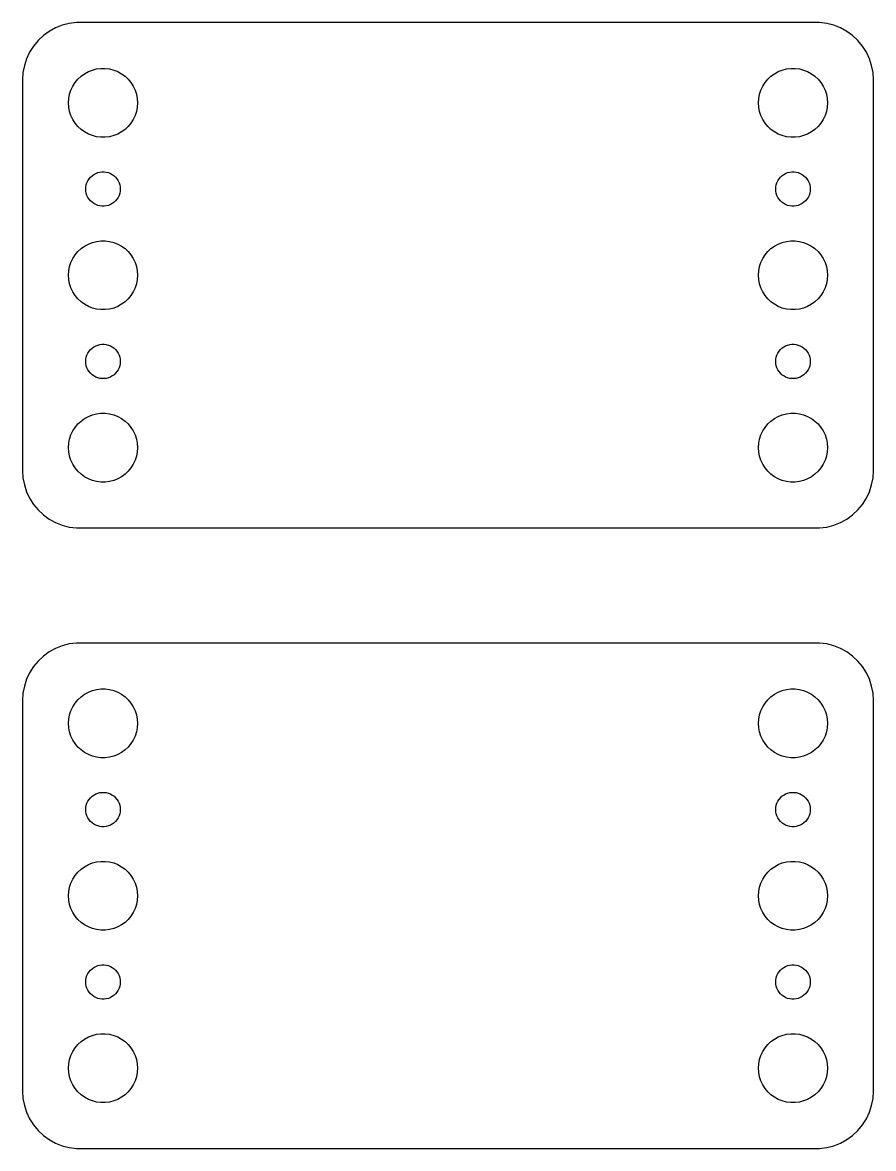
# Model space of a CAD drawing. Header units: metres. Extents: x -37 to 37, y 248 to 508.
# Drawn here: x -37 to 37, y 248 to 346 of the extents above; entities that cross this region are included whole.
import ezdxf

# ---------------------------------------------------------------- set-up
doc = ezdxf.new("R2010")
doc.units = ezdxf.units.M

msp = doc.modelspace()

# ---------------------------------------------------------------- linework, layer by layer
for p, q in [((-32.9369, 345.911), (-33.5451, 345.755)), ((-32.3139, 345.99), (-32.9369, 345.911)), ((32.3139, 345.99), (-32.3139, 345.99)), ((32.9369, 345.911), (32.3139, 345.99)), ((33.5451, 345.755), (32.9369, 345.911)), ((-34.6791, 345.222), (-35.1871, 344.853)), ((-34.1289, 345.524), (-34.6791, 345.222)), ((-33.5451, 345.755), (-34.1289, 345.524)), ((34.1289, 345.524), (33.5451, 345.755)), ((34.6791, 345.222), (34.1289, 345.524)), ((35.1871, 344.853), (34.6791, 345.222)), ((-36.0451, 343.939), (-36.3815, 343.409)), ((-35.6448, 344.423), (-36.0451, 343.939)), ((-35.1871, 344.853), (-35.6448, 344.423)), ((35.6448, 344.423), (35.1871, 344.853)), ((36.0451, 343.939), (35.6448, 344.423)), ((36.3815, 343.409), (36.0451, 343.939)), ((-36.3815, 343.409), (-36.6489, 342.841)), ((36.6489, 342.841), (36.3815, 343.409)), ((-36.8429, 342.243), (-36.9606, 341.627)), ((-36.6489, 342.841), (-36.8429, 342.243)), ((-30.5621, 341.947), (-30.1884, 341.994)), ((-30.1884, 341.994), (-29.8116, 341.994)), ((-29.8116, 341.994), (-29.4379, 341.947)), ((29.4379, 341.947), (29.8116, 341.994)), ((29.8116, 341.994), (30.1884, 341.994)), ((30.1884, 341.994), (30.5621, 341.947)), ((36.8429, 342.243), (36.6489, 342.841)), ((36.9606, 341.627), (36.8429, 342.243)), ((-36.9606, 341.627), (-37, 341)), ((-37, 341), (-37, 307)), ((-32.427, 340.763), (-32.1869, 341.054)), ((-32.1869, 341.054), (-31.9123, 341.312)), ((-31.9123, 341.312), (-31.6075, 341.533)), ((-31.6075, 341.533), (-31.2773, 341.714)), ((-31.2773, 341.714), (-30.927, 341.853)), ((-30.927, 341.853), (-30.5621, 341.947)), ((-29.4379, 341.947), (-29.0729, 341.853)), ((-29.0729, 341.853), (-28.7227, 341.714)), ((-28.7227, 341.714), (-28.3925, 341.533)), ((-28.3925, 341.533), (-28.0877, 341.312)), ((-28.0877, 341.312), (-27.8131, 341.054)), ((-27.8131, 341.054), (-27.5729, 340.763)), ((27.5729, 340.763), (27.8131, 341.054)), ((27.8131, 341.054), (28.0877, 341.312)), ((28.0877, 341.312), (28.3925, 341.533)), ((28.3925, 341.533), (28.7227, 341.714)), ((28.7227, 341.714), (29.0729, 341.853)), ((29.0729, 341.853), (29.4379, 341.947)), ((30.5621, 341.947), (30.927, 341.853)), ((30.927, 341.853), (31.2773, 341.714)), ((31.2773, 341.714), (31.6075, 341.533)), ((31.6075, 341.533), (31.9123, 341.312)), ((31.9123, 341.312), (32.1869, 341.054)), ((32.1869, 341.054), (32.427, 340.763)), ((37, 341), (36.9606, 341.627)), ((37, 307), (37, 341)), ((-32.9057, 339.746), (-32.7893, 340.104)), ((-32.7893, 340.104), (-32.6289, 340.445)), ((-32.6289, 340.445), (-32.427, 340.763)), ((-27.5729, 340.763), (-27.3711, 340.445)), ((-27.3711, 340.445), (-27.2107, 340.104)), ((-27.2107, 340.104), (-27.0942, 339.746)), ((27.0942, 339.746), (27.2107, 340.104)), ((27.2107, 340.104), (27.3711, 340.445)), ((27.3711, 340.445), (27.5729, 340.763)), ((32.427, 340.763), (32.6289, 340.445)), ((32.6289, 340.445), (32.7893, 340.104)), ((32.7893, 340.104), (32.9057, 339.746)), ((-33, 339), (-32.9763, 339.376)), ((-32.9763, 339.376), (-32.9057, 339.746)), ((-27.0942, 339.746), (-27.0237, 339.376)), ((-27.0237, 339.376), (-27, 339)), ((27, 339), (27.0237, 339.376)), ((27.0237, 339.376), (27.0942, 339.746)), ((32.9057, 339.746), (32.9763, 339.376)), ((32.9763, 339.376), (33, 339)), ((-32.9763, 338.624), (-33, 339)), ((-32.9057, 338.254), (-32.9763, 338.624)), ((-32.7893, 337.896), (-32.9057, 338.254)), ((-27.0942, 338.254), (-27.2107, 337.896)), ((-27.0237, 338.624), (-27.0942, 338.254)), ((-27, 339), (-27.0237, 338.624)), ((27.0237, 338.624), (27, 339)), ((27.0942, 338.254), (27.0237, 338.624)), ((27.2107, 337.896), (27.0942, 338.254)), ((32.9057, 338.254), (32.7893, 337.896)), ((32.9763, 338.624), (32.9057, 338.254)), ((33, 339), (32.9763, 338.624)), ((-32.6289, 337.555), (-32.7893, 337.896)), ((-32.427, 337.237), (-32.6289, 337.555)), ((-32.1869, 336.946), (-32.427, 337.237)), ((-27.5729, 337.237), (-27.8131, 336.946)), ((-27.3711, 337.555), (-27.5729, 337.237)), ((-27.2107, 337.896), (-27.3711, 337.555)), ((27.3711, 337.555), (27.2107, 337.896)), ((27.5729, 337.237), (27.3711, 337.555)), ((27.8131, 336.946), (27.5729, 337.237)), ((32.427, 337.237), (32.1869, 336.946)), ((32.6289, 337.555), (32.427, 337.237)), ((32.7893, 337.896), (32.6289, 337.555)), ((-31.9123, 336.688), (-32.1869, 336.946)), ((-31.6075, 336.467), (-31.9123, 336.688)), ((-31.2773, 336.286), (-31.6075, 336.467)), ((-30.927, 336.147), (-31.2773, 336.286)), ((-30.5621, 336.053), (-30.927, 336.147)), ((-29.0729, 336.147), (-29.4379, 336.053)), ((-28.7227, 336.286), (-29.0729, 336.147)), ((-28.3925, 336.467), (-28.7227, 336.286)), ((-28.0877, 336.688), (-28.3925, 336.467)), ((-27.8131, 336.946), (-28.0877, 336.688)), ((28.0877, 336.688), (27.8131, 336.946)), ((28.3925, 336.467), (28.0877, 336.688)), ((28.7227, 336.286), (28.3925, 336.467)), ((29.0729, 336.147), (28.7227, 336.286)), ((29.4379, 336.053), (29.0729, 336.147)), ((30.927, 336.147), (30.5621, 336.053)), ((31.2773, 336.286), (30.927, 336.147)), ((31.6075, 336.467), (31.2773, 336.286)), ((31.9123, 336.688), (31.6075, 336.467)), ((32.1869, 336.946), (31.9123, 336.688)), ((-30.1884, 336.006), (-30.5621, 336.053)), ((-29.8116, 336.006), (-30.1884, 336.006)), ((-29.4379, 336.053), (-29.8116, 336.006)), ((29.8116, 336.006), (29.4379, 336.053)), ((30.1884, 336.006), (29.8116, 336.006)), ((30.5621, 336.053), (30.1884, 336.006)), ((-31.3947, 332.052), (-31.3145, 332.223)), ((-31.3145, 332.223), (-31.2135, 332.382)), ((-31.2135, 332.382), (-31.0934, 332.527)), ((-31.0934, 332.527), (-30.9561, 332.656)), ((-30.9561, 332.656), (-30.8037, 332.766)), ((-30.8037, 332.766), (-30.6387, 332.857)), ((-30.6387, 332.857), (-30.4635, 332.927)), ((-30.4635, 332.927), (-30.2811, 332.973)), ((-30.2811, 332.973), (-30.0942, 332.997)), ((-30.0942, 332.997), (-29.9058, 332.997)), ((-29.9058, 332.997), (-29.7189, 332.973)), ((-29.7189, 332.973), (-29.5365, 332.927)), ((-29.5365, 332.927), (-29.3613, 332.857)), ((-29.3613, 332.857), (-29.1963, 332.766)), ((-29.1963, 332.766), (-29.0439, 332.656)), ((-29.0439, 332.656), (-28.9065, 332.527)), ((-28.9065, 332.527), (-28.7865, 332.382)), ((-28.7865, 332.382), (-28.6855, 332.223)), ((-28.6855, 332.223), (-28.6053, 332.052)), ((28.6053, 332.052), (28.6855, 332.223)), ((28.6855, 332.223), (28.7865, 332.382)), ((28.7865, 332.382), (28.9065, 332.527)), ((28.9065, 332.527), (29.0439, 332.656)), ((29.0439, 332.656), (29.1963, 332.766)), ((29.1963, 332.766), (29.3613, 332.857)), ((29.3613, 332.857), (29.5365, 332.927)), ((29.5365, 332.927), (29.7189, 332.973)), ((29.7189, 332.973), (29.9058, 332.997)), ((29.9058, 332.997), (30.0942, 332.997)), ((30.0942, 332.997), (30.2811, 332.973)), ((30.2811, 332.973), (30.4635, 332.927)), ((30.4635, 332.927), (30.6387, 332.857)), ((30.6387, 332.857), (30.8037, 332.766)), ((30.8037, 332.766), (30.9561, 332.656)), ((30.9561, 332.656), (31.0934, 332.527)), ((31.0934, 332.527), (31.2135, 332.382)), ((31.2135, 332.382), (31.3145, 332.223)), ((31.3145, 332.223), (31.3947, 332.052)), ((-31.5, 331.5), (-31.4882, 331.688)), ((-31.4882, 331.312), (-31.5, 331.5)), ((-31.4882, 331.688), (-31.4529, 331.873)), ((-31.4529, 331.127), (-31.4882, 331.312)), ((-31.4529, 331.873), (-31.3947, 332.052)), ((-28.6053, 332.052), (-28.5471, 331.873)), ((-28.5471, 331.873), (-28.5118, 331.688)), ((-28.5118, 331.312), (-28.5471, 331.127)), ((-28.5118, 331.688), (-28.5, 331.5)), ((-28.5, 331.5), (-28.5118, 331.312)), ((28.5, 331.5), (28.5118, 331.688)), ((28.5118, 331.312), (28.5, 331.5)), ((28.5118, 331.688), (28.5471, 331.873)), ((28.5471, 331.127), (28.5118, 331.312)), ((28.5471, 331.873), (28.6053, 332.052)), ((31.3947, 332.052), (31.4529, 331.873)), ((31.4529, 331.873), (31.4882, 331.688)), ((31.4882, 331.312), (31.4529, 331.127)), ((31.4882, 331.688), (31.5, 331.5)), ((31.5, 331.5), (31.4882, 331.312)), ((-31.3947, 330.948), (-31.4529, 331.127)), ((-31.3145, 330.777), (-31.3947, 330.948)), ((-31.2135, 330.618), (-31.3145, 330.777)), ((-31.0934, 330.473), (-31.2135, 330.618)), ((-30.9561, 330.344), (-31.0934, 330.473)), ((-30.8037, 330.234), (-30.9561, 330.344)), ((-30.6387, 330.143), (-30.8037, 330.234)), ((-29.1963, 330.234), (-29.3613, 330.143)), ((-29.0439, 330.344), (-29.1963, 330.234)), ((-28.9065, 330.473), (-29.0439, 330.344)), ((-28.7865, 330.618), (-28.9065, 330.473)), ((-28.6855, 330.777), (-28.7865, 330.618)), ((-28.6053, 330.948), (-28.6855, 330.777)), ((-28.5471, 331.127), (-28.6053, 330.948)), ((28.6053, 330.948), (28.5471, 331.127)), ((28.6855, 330.777), (28.6053, 330.948)), ((28.7865, 330.618), (28.6855, 330.777)), ((28.9065, 330.473), (28.7865, 330.618)), ((29.0439, 330.344), (28.9065, 330.473)), ((29.1963, 330.234), (29.0439, 330.344)), ((29.3613, 330.143), (29.1963, 330.234)), ((30.8037, 330.234), (30.6387, 330.143)), ((30.9561, 330.344), (30.8037, 330.234)), ((31.0934, 330.473), (30.9561, 330.344)), ((31.2135, 330.618), (31.0934, 330.473)), ((31.3145, 330.777), (31.2135, 330.618)), ((31.3947, 330.948), (31.3145, 330.777)), ((31.4529, 331.127), (31.3947, 330.948)), ((-30.4635, 330.073), (-30.6387, 330.143)), ((-30.2811, 330.027), (-30.4635, 330.073)), ((-30.0942, 330.003), (-30.2811, 330.027)), ((-29.9058, 330.003), (-30.0942, 330.003)), ((-29.7189, 330.027), (-29.9058, 330.003)), ((-29.5365, 330.073), (-29.7189, 330.027)), ((-29.3613, 330.143), (-29.5365, 330.073)), ((29.5365, 330.073), (29.3613, 330.143)), ((29.7189, 330.027), (29.5365, 330.073)), ((29.9058, 330.003), (29.7189, 330.027)), ((30.0942, 330.003), (29.9058, 330.003)), ((30.2811, 330.027), (30.0942, 330.003)), ((30.4635, 330.073), (30.2811, 330.027)), ((30.6387, 330.143), (30.4635, 330.073)), ((-32.1869, 326.054), (-31.9123, 326.312)), ((-31.9123, 326.312), (-31.6075, 326.533)), ((-31.6075, 326.533), (-31.2773, 326.714)), ((-31.2773, 326.714), (-30.927, 326.853)), ((-30.927, 326.853), (-30.5621, 326.947)), ((-30.5621, 326.947), (-30.1884, 326.994)), ((-30.1884, 326.994), (-29.8116, 326.994)), ((-29.8116, 326.994), (-29.4379, 326.947)), ((-29.4379, 326.947), (-29.0729, 326.853)), ((-29.0729, 326.853), (-28.7227, 326.714)), ((-28.7227, 326.714), (-28.3925, 326.533)), ((-28.3925, 326.533), (-28.0877, 326.312)), ((-28.0877, 326.312), (-27.8131, 326.054)), ((27.8131, 326.054), (28.0877, 326.312)), ((28.0877, 326.312), (28.3925, 326.533)), ((28.3925, 326.533), (28.7227, 326.714)), ((28.7227, 326.714), (29.0729, 326.853)), ((29.0729, 326.853), (29.4379, 326.947)), ((29.4379, 326.947), (29.8116, 326.994)), ((29.8116, 326.994), (30.1884, 326.994)), ((30.1884, 326.994), (30.5621, 326.947)), ((30.5621, 326.947), (30.927, 326.853)), ((30.927, 326.853), (31.2773, 326.714)), ((31.2773, 326.714), (31.6075, 326.533)), ((31.6075, 326.533), (31.9123, 326.312)), ((31.9123, 326.312), (32.1869, 326.054)), ((-32.7893, 325.104), (-32.6289, 325.445)), ((-32.6289, 325.445), (-32.427, 325.763)), ((-32.427, 325.763), (-32.1869, 326.054)), ((-27.8131, 326.054), (-27.5729, 325.763)), ((-27.5729, 325.763), (-27.3711, 325.445)), ((-27.3711, 325.445), (-27.2107, 325.104)), ((27.2107, 325.104), (27.3711, 325.445)), ((27.3711, 325.445), (27.5729, 325.763)), ((27.5729, 325.763), (27.8131, 326.054)), ((32.1869, 326.054), (32.427, 325.763)), ((32.427, 325.763), (32.6289, 325.445)), ((32.6289, 325.445), (32.7893, 325.104)), ((-33, 324), (-32.9763, 324.376)), ((-32.9763, 324.376), (-32.9057, 324.746)), ((-32.9057, 324.746), (-32.7893, 325.104)), ((-27.2107, 325.104), (-27.0942, 324.746)), ((-27.0942, 324.746), (-27.0237, 324.376)), ((-27.0237, 324.376), (-27, 324)), ((27, 324), (27.0237, 324.376)), ((27.0237, 324.376), (27.0942, 324.746)), ((27.0942, 324.746), (27.2107, 325.104)), ((32.7893, 325.104), (32.9057, 324.746)), ((32.9057, 324.746), (32.9763, 324.376)), ((32.9763, 324.376), (33, 324)), ((-32.9763, 323.624), (-33, 324)), ((-32.9057, 323.254), (-32.9763, 323.624)), ((-27.0237, 323.624), (-27.0942, 323.254)), ((-27, 324), (-27.0237, 323.624)), ((27.0237, 323.624), (27, 324)), ((27.0942, 323.254), (27.0237, 323.624)), ((32.9763, 323.624), (32.9057, 323.254)), ((33, 324), (32.9763, 323.624)), ((-32.7893, 322.896), (-32.9057, 323.254)), ((-32.6289, 322.555), (-32.7893, 322.896)), ((-32.427, 322.237), (-32.6289, 322.555)), ((-27.3711, 322.555), (-27.5729, 322.237)), ((-27.2107, 322.896), (-27.3711, 322.555)), ((-27.0942, 323.254), (-27.2107, 322.896)), ((27.2107, 322.896), (27.0942, 323.254)), ((27.3711, 322.555), (27.2107, 322.896)), ((27.5729, 322.237), (27.3711, 322.555)), ((32.6289, 322.555), (32.427, 322.237)), ((32.7893, 322.896), (32.6289, 322.555)), ((32.9057, 323.254), (32.7893, 322.896)), ((-32.1869, 321.946), (-32.427, 322.237)), ((-31.9123, 321.688), (-32.1869, 321.946)), ((-31.6075, 321.467), (-31.9123, 321.688)), ((-31.2773, 321.286), (-31.6075, 321.467)), ((-28.3925, 321.467), (-28.7227, 321.286)), ((-28.0877, 321.688), (-28.3925, 321.467)), ((-27.8131, 321.946), (-28.0877, 321.688)), ((-27.5729, 322.237), (-27.8131, 321.946)), ((27.8131, 321.946), (27.5729, 322.237)), ((28.0877, 321.688), (27.8131, 321.946)), ((28.3925, 321.467), (28.0877, 321.688)), ((28.7227, 321.286), (28.3925, 321.467)), ((31.6075, 321.467), (31.2773, 321.286)), ((31.9123, 321.688), (31.6075, 321.467)), ((32.1869, 321.946), (31.9123, 321.688)), ((32.427, 322.237), (32.1869, 321.946)), ((-30.927, 321.147), (-31.2773, 321.286)), ((-30.5621, 321.053), (-30.927, 321.147)), ((-30.1884, 321.006), (-30.5621, 321.053)), ((-29.8116, 321.006), (-30.1884, 321.006)), ((-29.4379, 321.053), (-29.8116, 321.006)), ((-29.0729, 321.147), (-29.4379, 321.053)), ((-28.7227, 321.286), (-29.0729, 321.147)), ((29.0729, 321.147), (28.7227, 321.286)), ((29.4379, 321.053), (29.0729, 321.147)), ((29.8116, 321.006), (29.4379, 321.053)), ((30.1884, 321.006), (29.8116, 321.006)), ((30.5621, 321.053), (30.1884, 321.006)), ((30.927, 321.147), (30.5621, 321.053)), ((31.2773, 321.286), (30.927, 321.147)), ((-31.2135, 317.382), (-31.0934, 317.527)), ((-31.0934, 317.527), (-30.9561, 317.656)), ((-30.9561, 317.656), (-30.8037, 317.766)), ((-30.8037, 317.766), (-30.6387, 317.857)), ((-30.6387, 317.857), (-30.4635, 317.927)), ((-30.4635, 317.927), (-30.2811, 317.973)), ((-30.2811, 317.973), (-30.0942, 317.997)), ((-30.0942, 317.997), (-29.9058, 317.997)), ((-29.9058, 317.997), (-29.7189, 317.973)), ((-29.7189, 317.973), (-29.5365, 317.927)), ((-29.5365, 317.927), (-29.3613, 317.857)), ((-29.3613, 317.857), (-29.1963, 317.766)), ((-29.1963, 317.766), (-29.0439, 317.656)), ((-29.0439, 317.656), (-28.9065, 317.527)), ((-28.9065, 317.527), (-28.7865, 317.382)), ((28.7865, 317.382), (28.9065, 317.527)), ((28.9065, 317.527), (29.0439, 317.656)), ((29.0439, 317.656), (29.1963, 317.766)), ((29.1963, 317.766), (29.3613, 317.857)), ((29.3613, 317.857), (29.5365, 317.927)), ((29.5365, 317.927), (29.7189, 317.973)), ((29.7189, 317.973), (29.9058, 317.997)), ((29.9058, 317.997), (30.0942, 317.997)), ((30.0942, 317.997), (30.2811, 317.973)), ((30.2811, 317.973), (30.4635, 317.927)), ((30.4635, 317.927), (30.6387, 317.857)), ((30.6387, 317.857), (30.8037, 317.766)), ((30.8037, 317.766), (30.9561, 317.656)), ((30.9561, 317.656), (31.0934, 317.527)), ((31.0934, 317.527), (31.2135, 317.382)), ((-31.5, 316.5), (-31.4882, 316.688)), ((-31.4882, 316.312), (-31.5, 316.5)), ((-31.4882, 316.688), (-31.4529, 316.873)), ((-31.4529, 316.873), (-31.3947, 317.052)), ((-31.3947, 317.052), (-31.3145, 317.223)), ((-31.3145, 317.223), (-31.2135, 317.382)), ((-28.7865, 317.382), (-28.6855, 317.223)), ((-28.6855, 317.223), (-28.6053, 317.052)), ((-28.6053, 317.052), (-28.5471, 316.873)), ((-28.5471, 316.873), (-28.5118, 316.688)), ((-28.5118, 316.688), (-28.5, 316.5)), ((-28.5, 316.5), (-28.5118, 316.312)), ((28.5, 316.5), (28.5118, 316.688)), ((28.5118, 316.312), (28.5, 316.5)), ((28.5118, 316.688), (28.5471, 316.873)), ((28.5471, 316.873), (28.6053, 317.052)), ((28.6053, 317.052), (28.6855, 317.223)), ((28.6855, 317.223), (28.7865, 317.382)), ((31.2135, 317.382), (31.3145, 317.223)), ((31.3145, 317.223), (31.3947, 317.052)), ((31.3947, 317.052), (31.4529, 316.873)), ((31.4529, 316.873), (31.4882, 316.688)), ((31.4882, 316.688), (31.5, 316.5)), ((31.5, 316.5), (31.4882, 316.312)), ((-31.4529, 316.127), (-31.4882, 316.312)), ((-31.3947, 315.948), (-31.4529, 316.127)), ((-31.3145, 315.777), (-31.3947, 315.948)), ((-31.2135, 315.618), (-31.3145, 315.777)), ((-31.0934, 315.473), (-31.2135, 315.618)), ((-28.7865, 315.618), (-28.9065, 315.473)), ((-28.6855, 315.777), (-28.7865, 315.618)), ((-28.6053, 315.948), (-28.6855, 315.777)), ((-28.5471, 316.127), (-28.6053, 315.948)), ((-28.5118, 316.312), (-28.5471, 316.127)), ((28.5471, 316.127), (28.5118, 316.312)), ((28.6053, 315.948), (28.5471, 316.127)), ((28.6855, 315.777), (28.6053, 315.948)), ((28.7865, 315.618), (28.6855, 315.777)), ((28.9065, 315.473), (28.7865, 315.618)), ((31.2135, 315.618), (31.0934, 315.473)), ((31.3145, 315.777), (31.2135, 315.618)), ((31.3947, 315.948), (31.3145, 315.777)), ((31.4529, 316.127), (31.3947, 315.948)), ((31.4882, 316.312), (31.4529, 316.127)), ((-30.9561, 315.344), (-31.0934, 315.473)), ((-30.8037, 315.234), (-30.9561, 315.344)), ((-30.6387, 315.143), (-30.8037, 315.234)), ((-30.4635, 315.073), (-30.6387, 315.143)), ((-30.2811, 315.027), (-30.4635, 315.073)), ((-30.0942, 315.003), (-30.2811, 315.027)), ((-29.9058, 315.003), (-30.0942, 315.003)), ((-29.7189, 315.027), (-29.9058, 315.003)), ((-29.5365, 315.073), (-29.7189, 315.027)), ((-29.3613, 315.143), (-29.5365, 315.073)), ((-29.1963, 315.234), (-29.3613, 315.143)), ((-29.0439, 315.344), (-29.1963, 315.234)), ((-28.9065, 315.473), (-29.0439, 315.344)), ((29.0439, 315.344), (28.9065, 315.473)), ((29.1963, 315.234), (29.0439, 315.344)), ((29.3613, 315.143), (29.1963, 315.234)), ((29.5365, 315.073), (29.3613, 315.143)), ((29.7189, 315.027), (29.5365, 315.073)), ((29.9058, 315.003), (29.7189, 315.027)), ((30.0942, 315.003), (29.9058, 315.003)), ((30.2811, 315.027), (30.0942, 315.003)), ((30.4635, 315.073), (30.2811, 315.027)), ((30.6387, 315.143), (30.4635, 315.073)), ((30.8037, 315.234), (30.6387, 315.143)), ((30.9561, 315.344), (30.8037, 315.234)), ((31.0934, 315.473), (30.9561, 315.344)), ((-31.6075, 311.533), (-31.2773, 311.714)), ((-31.2773, 311.714), (-30.927, 311.853)), ((-30.927, 311.853), (-30.5621, 311.947)), ((-30.5621, 311.947), (-30.1884, 311.994)), ((-30.1884, 311.994), (-29.8116, 311.994)), ((-29.8116, 311.994), (-29.4379, 311.947)), ((-29.4379, 311.947), (-29.0729, 311.853)), ((-29.0729, 311.853), (-28.7227, 311.714)), ((-28.7227, 311.714), (-28.3925, 311.533)), ((28.3925, 311.533), (28.7227, 311.714)), ((28.7227, 311.714), (29.0729, 311.853)), ((29.0729, 311.853), (29.4379, 311.947)), ((29.4379, 311.947), (29.8116, 311.994)), ((29.8116, 311.994), (30.1884, 311.994)), ((30.1884, 311.994), (30.5621, 311.947)), ((30.5621, 311.947), (30.927, 311.853)), ((30.927, 311.853), (31.2773, 311.714)), ((31.2773, 311.714), (31.6075, 311.533)), ((-32.6289, 310.445), (-32.427, 310.763)), ((-32.427, 310.763), (-32.1869, 311.054)), ((-32.1869, 311.054), (-31.9123, 311.312)), ((-31.9123, 311.312), (-31.6075, 311.533)), ((-28.3925, 311.533), (-28.0877, 311.312)), ((-28.0877, 311.312), (-27.8131, 311.054)), ((-27.8131, 311.054), (-27.5729, 310.763)), ((-27.5729, 310.763), (-27.3711, 310.445)), ((27.3711, 310.445), (27.5729, 310.763)), ((27.5729, 310.763), (27.8131, 311.054)), ((27.8131, 311.054), (28.0877, 311.312)), ((28.0877, 311.312), (28.3925, 311.533)), ((31.6075, 311.533), (31.9123, 311.312)), ((31.9123, 311.312), (32.1869, 311.054)), ((32.1869, 311.054), (32.427, 310.763)), ((32.427, 310.763), (32.6289, 310.445)), ((-32.9763, 309.376), (-32.9057, 309.746)), ((-32.9057, 309.746), (-32.7893, 310.104)), ((-32.7893, 310.104), (-32.6289, 310.445)), ((-27.3711, 310.445), (-27.2107, 310.104)), ((-27.2107, 310.104), (-27.0942, 309.746)), ((-27.0942, 309.746), (-27.0237, 309.376)), ((27.0237, 309.376), (27.0942, 309.746)), ((27.0942, 309.746), (27.2107, 310.104)), ((27.2107, 310.104), (27.3711, 310.445)), ((32.6289, 310.445), (32.7893, 310.104)), ((32.7893, 310.104), (32.9057, 309.746)), ((32.9057, 309.746), (32.9763, 309.376)), ((-33, 309), (-32.9763, 309.376)), ((-32.9763, 308.624), (-33, 309)), ((-27.0237, 309.376), (-27, 309)), ((-27, 309), (-27.0237, 308.624)), ((27, 309), (27.0237, 309.376)), ((27.0237, 308.624), (27, 309)), ((32.9763, 309.376), (33, 309)), ((33, 309), (32.9763, 308.624)), ((-32.9057, 308.254), (-32.9763, 308.624)), ((-32.7893, 307.896), (-32.9057, 308.254)), ((-32.6289, 307.555), (-32.7893, 307.896)), ((-27.2107, 307.896), (-27.3711, 307.555)), ((-27.0942, 308.254), (-27.2107, 307.896)), ((-27.0237, 308.624), (-27.0942, 308.254)), ((27.0942, 308.254), (27.0237, 308.624)), ((27.2107, 307.896), (27.0942, 308.254)), ((27.3711, 307.555), (27.2107, 307.896)), ((32.7893, 307.896), (32.6289, 307.555)), ((32.9057, 308.254), (32.7893, 307.896)), ((32.9763, 308.624), (32.9057, 308.254)), ((-37, 307), (-36.9606, 306.373)), ((-32.427, 307.237), (-32.6289, 307.555)), ((-32.1869, 306.946), (-32.427, 307.237)), ((-31.9123, 306.688), (-32.1869, 306.946)), ((-31.6075, 306.467), (-31.9123, 306.688)), ((-28.0877, 306.688), (-28.3925, 306.467)), ((-27.8131, 306.946), (-28.0877, 306.688)), ((-27.5729, 307.237), (-27.8131, 306.946)), ((-27.3711, 307.555), (-27.5729, 307.237)), ((27.5729, 307.237), (27.3711, 307.555)), ((27.8131, 306.946), (27.5729, 307.237)), ((28.0877, 306.688), (27.8131, 306.946)), ((28.3925, 306.467), (28.0877, 306.688)), ((31.9123, 306.688), (31.6075, 306.467)), ((32.1869, 306.946), (31.9123, 306.688)), ((32.427, 307.237), (32.1869, 306.946)), ((32.6289, 307.555), (32.427, 307.237)), ((36.9606, 306.373), (37, 307)), ((-36.9606, 306.373), (-36.8429, 305.757)), ((-36.8429, 305.757), (-36.6489, 305.159)), ((-31.2773, 306.286), (-31.6075, 306.467)), ((-30.927, 306.147), (-31.2773, 306.286)), ((-30.5621, 306.053), (-30.927, 306.147)), ((-30.1884, 306.006), (-30.5621, 306.053)), ((-29.8116, 306.006), (-30.1884, 306.006)), ((-29.4379, 306.053), (-29.8116, 306.006)), ((-29.0729, 306.147), (-29.4379, 306.053)), ((-28.7227, 306.286), (-29.0729, 306.147)), ((-28.3925, 306.467), (-28.7227, 306.286)), ((28.7227, 306.286), (28.3925, 306.467)), ((29.0729, 306.147), (28.7227, 306.286)), ((29.4379, 306.053), (29.0729, 306.147)), ((29.8116, 306.006), (29.4379, 306.053)), ((30.1884, 306.006), (29.8116, 306.006)), ((30.5621, 306.053), (30.1884, 306.006)), ((30.927, 306.147), (30.5621, 306.053)), ((31.2773, 306.286), (30.927, 306.147)), ((31.6075, 306.467), (31.2773, 306.286)), ((36.6489, 305.159), (36.8429, 305.757)), ((36.8429, 305.757), (36.9606, 306.373)), ((-36.6489, 305.159), (-36.3815, 304.591)), ((36.3815, 304.591), (36.6489, 305.159)), ((-36.3815, 304.591), (-36.0451, 304.061)), ((-36.0451, 304.061), (-35.6448, 303.577)), ((35.6448, 303.577), (36.0451, 304.061)), ((36.0451, 304.061), (36.3815, 304.591)), ((-35.6448, 303.577), (-35.1871, 303.147)), ((-35.1871, 303.147), (-34.6791, 302.778)), ((-34.6791, 302.778), (-34.1289, 302.476)), ((34.1289, 302.476), (34.6791, 302.778)), ((34.6791, 302.778), (35.1871, 303.147)), ((35.1871, 303.147), (35.6448, 303.577)), ((-34.1289, 302.476), (-33.5451, 302.245)), ((-33.5451, 302.245), (-32.9369, 302.089)), ((-32.9369, 302.089), (-32.3139, 302.01)), ((-32.3139, 302.01), (32.3139, 302.01)), ((32.3139, 302.01), (32.9369, 302.089)), ((32.9369, 302.089), (33.5451, 302.245)), ((33.5451, 302.245), (34.1289, 302.476)), ((-32.3139, 291.99), (-32.9369, 291.911)), ((32.3139, 291.99), (-32.3139, 291.99)), ((32.9369, 291.911), (32.3139, 291.99)), ((-34.6791, 291.222), (-35.1871, 290.853)), ((-34.1289, 291.524), (-34.6791, 291.222)), ((-33.5451, 291.755), (-34.1289, 291.524)), ((-32.9369, 291.911), (-33.5451, 291.755)), ((33.5451, 291.755), (32.9369, 291.911)), ((34.1289, 291.524), (33.5451, 291.755)), ((34.6791, 291.222), (34.1289, 291.524)), ((35.1871, 290.853), (34.6791, 291.222)), ((-35.6448, 290.423), (-36.0451, 289.939)), ((-35.1871, 290.853), (-35.6448, 290.423)), ((35.6448, 290.423), (35.1871, 290.853)), ((36.0451, 289.939), (35.6448, 290.423)), ((-36.3815, 289.409), (-36.6489, 288.841)), ((-36.0451, 289.939), (-36.3815, 289.409)), ((36.3815, 289.409), (36.0451, 289.939)), ((36.6489, 288.841), (36.3815, 289.409)), ((-36.8429, 288.243), (-36.9606, 287.627)), ((-36.6489, 288.841), (-36.8429, 288.243)), ((36.8429, 288.243), (36.6489, 288.841)), ((36.9606, 287.627), (36.8429, 288.243)), ((-36.9606, 287.627), (-37, 287)), ((-32.1869, 287.054), (-31.9123, 287.312)), ((-31.9123, 287.312), (-31.6075, 287.533)), ((-31.6075, 287.533), (-31.2773, 287.714)), ((-31.2773, 287.714), (-30.927, 287.853)), ((-30.927, 287.853), (-30.5621, 287.947)), ((-30.5621, 287.947), (-30.1884, 287.994)), ((-30.1884, 287.994), (-29.8116, 287.994)), ((-29.8116, 287.994), (-29.4379, 287.947)), ((-29.4379, 287.947), (-29.0729, 287.853)), ((-29.0729, 287.853), (-28.7227, 287.714)), ((-28.7227, 287.714), (-28.3925, 287.533)), ((-28.3925, 287.533), (-28.0877, 287.312)), ((-28.0877, 287.312), (-27.8131, 287.054)), ((27.8131, 287.054), (28.0877, 287.312)), ((28.0877, 287.312), (28.3925, 287.533)), ((28.3925, 287.533), (28.7227, 287.714)), ((28.7227, 287.714), (29.0729, 287.853)), ((29.0729, 287.853), (29.4379, 287.947)), ((29.4379, 287.947), (29.8116, 287.994)), ((29.8116, 287.994), (30.1884, 287.994)), ((30.1884, 287.994), (30.5621, 287.947)), ((30.5621, 287.947), (30.927, 287.853)), ((30.927, 287.853), (31.2773, 287.714)), ((31.2773, 287.714), (31.6075, 287.533)), ((31.6075, 287.533), (31.9123, 287.312)), ((31.9123, 287.312), (32.1869, 287.054)), ((37, 287), (36.9606, 287.627)), ((-37, 287), (-37, 253)), ((-32.9057, 285.746), (-32.7893, 286.104)), ((-32.7893, 286.104), (-32.6289, 286.445)), ((-32.6289, 286.445), (-32.427, 286.763)), ((-32.427, 286.763), (-32.1869, 287.054)), ((-27.8131, 287.054), (-27.5729, 286.763)), ((-27.5729, 286.763), (-27.3711, 286.445)), ((-27.3711, 286.445), (-27.2107, 286.104)), ((-27.2107, 286.104), (-27.0942, 285.746)), ((27.0942, 285.746), (27.2107, 286.104)), ((27.2107, 286.104), (27.3711, 286.445)), ((27.3711, 286.445), (27.5729, 286.763)), ((27.5729, 286.763), (27.8131, 287.054)), ((32.1869, 287.054), (32.427, 286.763)), ((32.427, 286.763), (32.6289, 286.445)), ((32.6289, 286.445), (32.7893, 286.104)), ((32.7893, 286.104), (32.9057, 285.746)), ((37, 253), (37, 287)), ((-33, 285), (-32.9763, 285.376)), ((-32.9763, 285.376), (-32.9057, 285.746)), ((-27.0942, 285.746), (-27.0237, 285.376)), ((-27.0237, 285.376), (-27, 285)), ((27, 285), (27.0237, 285.376)), ((27.0237, 285.376), (27.0942, 285.746)), ((32.9057, 285.746), (32.9763, 285.376)), ((32.9763, 285.376), (33, 285)), ((-32.9763, 284.624), (-33, 285)), ((-32.9057, 284.254), (-32.9763, 284.624)), ((-32.7893, 283.896), (-32.9057, 284.254)), ((-27.0942, 284.254), (-27.2107, 283.896)), ((-27.0237, 284.624), (-27.0942, 284.254)), ((-27, 285), (-27.0237, 284.624)), ((27.0237, 284.624), (27, 285)), ((27.0942, 284.254), (27.0237, 284.624)), ((27.2107, 283.896), (27.0942, 284.254)), ((32.9057, 284.254), (32.7893, 283.896)), ((32.9763, 284.624), (32.9057, 284.254)), ((33, 285), (32.9763, 284.624)), ((-32.6289, 283.555), (-32.7893, 283.896)), ((-32.427, 283.237), (-32.6289, 283.555)), ((-32.1869, 282.946), (-32.427, 283.237)), ((-27.5729, 283.237), (-27.8131, 282.946)), ((-27.3711, 283.555), (-27.5729, 283.237)), ((-27.2107, 283.896), (-27.3711, 283.555)), ((27.3711, 283.555), (27.2107, 283.896)), ((27.5729, 283.237), (27.3711, 283.555)), ((27.8131, 282.946), (27.5729, 283.237)), ((32.427, 283.237), (32.1869, 282.946)), ((32.6289, 283.555), (32.427, 283.237)), ((32.7893, 283.896), (32.6289, 283.555)), ((-31.9123, 282.688), (-32.1869, 282.946)), ((-31.6075, 282.467), (-31.9123, 282.688)), ((-31.2773, 282.286), (-31.6075, 282.467)), ((-30.927, 282.147), (-31.2773, 282.286)), ((-28.7227, 282.286), (-29.0729, 282.147)), ((-28.3925, 282.467), (-28.7227, 282.286)), ((-28.0877, 282.688), (-28.3925, 282.467)), ((-27.8131, 282.946), (-28.0877, 282.688)), ((28.0877, 282.688), (27.8131, 282.946)), ((28.3925, 282.467), (28.0877, 282.688)), ((28.7227, 282.286), (28.3925, 282.467)), ((29.0729, 282.147), (28.7227, 282.286)), ((31.2773, 282.286), (30.927, 282.147)), ((31.6075, 282.467), (31.2773, 282.286)), ((31.9123, 282.688), (31.6075, 282.467)), ((32.1869, 282.946), (31.9123, 282.688)), ((-30.5621, 282.053), (-30.927, 282.147)), ((-30.1884, 282.006), (-30.5621, 282.053)), ((-29.8116, 282.006), (-30.1884, 282.006)), ((-29.4379, 282.053), (-29.8116, 282.006)), ((-29.0729, 282.147), (-29.4379, 282.053)), ((29.4379, 282.053), (29.0729, 282.147)), ((29.8116, 282.006), (29.4379, 282.053)), ((30.1884, 282.006), (29.8116, 282.006)), ((30.5621, 282.053), (30.1884, 282.006)), ((30.927, 282.147), (30.5621, 282.053)), ((-31.3145, 278.223), (-31.2135, 278.382)), ((-31.2135, 278.382), (-31.0934, 278.527)), ((-31.0934, 278.527), (-30.9561, 278.656)), ((-30.9561, 278.656), (-30.8037, 278.766)), ((-30.8037, 278.766), (-30.6387, 278.857)), ((-30.6387, 278.857), (-30.4635, 278.927)), ((-30.4635, 278.927), (-30.2811, 278.973)), ((-30.2811, 278.973), (-30.0942, 278.997)), ((-30.0942, 278.997), (-29.9058, 278.997)), ((-29.9058, 278.997), (-29.7189, 278.973)), ((-29.7189, 278.973), (-29.5365, 278.927)), ((-29.5365, 278.927), (-29.3613, 278.857)), ((-29.3613, 278.857), (-29.1963, 278.766)), ((-29.1963, 278.766), (-29.0439, 278.656)), ((-29.0439, 278.656), (-28.9065, 278.527)), ((-28.9065, 278.527), (-28.7865, 278.382)), ((-28.7865, 278.382), (-28.6855, 278.223)), ((28.6855, 278.223), (28.7865, 278.382)), ((28.7865, 278.382), (28.9065, 278.527)), ((28.9065, 278.527), (29.0439, 278.656)), ((29.0439, 278.656), (29.1963, 278.766)), ((29.1963, 278.766), (29.3613, 278.857)), ((29.3613, 278.857), (29.5365, 278.927)), ((29.5365, 278.927), (29.7189, 278.973)), ((29.7189, 278.973), (29.9058, 278.997)), ((29.9058, 278.997), (30.0942, 278.997)), ((30.0942, 278.997), (30.2811, 278.973)), ((30.2811, 278.973), (30.4635, 278.927)), ((30.4635, 278.927), (30.6387, 278.857)), ((30.6387, 278.857), (30.8037, 278.766)), ((30.8037, 278.766), (30.9561, 278.656)), ((30.9561, 278.656), (31.0934, 278.527)), ((31.0934, 278.527), (31.2135, 278.382)), ((31.2135, 278.382), (31.3145, 278.223)), ((-31.5, 277.5), (-31.4882, 277.688)), ((-31.4882, 277.312), (-31.5, 277.5)), ((-31.4882, 277.688), (-31.4529, 277.873)), ((-31.4529, 277.127), (-31.4882, 277.312)), ((-31.4529, 277.873), (-31.3947, 278.052)), ((-31.3947, 278.052), (-31.3145, 278.223)), ((-28.6855, 278.223), (-28.6053, 278.052)), ((-28.6053, 278.052), (-28.5471, 277.873)), ((-28.5471, 277.873), (-28.5118, 277.688)), ((-28.5118, 277.312), (-28.5471, 277.127)), ((-28.5118, 277.688), (-28.5, 277.5)), ((-28.5, 277.5), (-28.5118, 277.312)), ((28.5, 277.5), (28.5118, 277.688)), ((28.5118, 277.312), (28.5, 277.5)), ((28.5118, 277.688), (28.5471, 277.873)), ((28.5471, 277.127), (28.5118, 277.312)), ((28.5471, 277.873), (28.6053, 278.052)), ((28.6053, 278.052), (28.6855, 278.223)), ((31.3145, 278.223), (31.3947, 278.052)), ((31.3947, 278.052), (31.4529, 277.873)), ((31.4529, 277.873), (31.4882, 277.688)), ((31.4882, 277.312), (31.4529, 277.127)), ((31.4882, 277.688), (31.5, 277.5)), ((31.5, 277.5), (31.4882, 277.312)), ((-31.3947, 276.948), (-31.4529, 277.127)), ((-31.3145, 276.777), (-31.3947, 276.948)), ((-31.2135, 276.618), (-31.3145, 276.777)), ((-31.0934, 276.473), (-31.2135, 276.618)), ((-30.9561, 276.344), (-31.0934, 276.473)), ((-30.8037, 276.234), (-30.9561, 276.344)), ((-29.0439, 276.344), (-29.1963, 276.234)), ((-28.9065, 276.473), (-29.0439, 276.344)), ((-28.7865, 276.618), (-28.9065, 276.473)), ((-28.6855, 276.777), (-28.7865, 276.618)), ((-28.6053, 276.948), (-28.6855, 276.777)), ((-28.5471, 277.127), (-28.6053, 276.948)), ((28.6053, 276.948), (28.5471, 277.127)), ((28.6855, 276.777), (28.6053, 276.948)), ((28.7865, 276.618), (28.6855, 276.777)), ((28.9065, 276.473), (28.7865, 276.618)), ((29.0439, 276.344), (28.9065, 276.473)), ((29.1963, 276.234), (29.0439, 276.344)), ((30.9561, 276.344), (30.8037, 276.234)), ((31.0934, 276.473), (30.9561, 276.344)), ((31.2135, 276.618), (31.0934, 276.473)), ((31.3145, 276.777), (31.2135, 276.618)), ((31.3947, 276.948), (31.3145, 276.777)), ((31.4529, 277.127), (31.3947, 276.948)), ((-30.6387, 276.143), (-30.8037, 276.234)), ((-30.4635, 276.073), (-30.6387, 276.143)), ((-30.2811, 276.027), (-30.4635, 276.073)), ((-30.0942, 276.003), (-30.2811, 276.027)), ((-29.9058, 276.003), (-30.0942, 276.003)), ((-29.7189, 276.027), (-29.9058, 276.003)), ((-29.5365, 276.073), (-29.7189, 276.027)), ((-29.3613, 276.143), (-29.5365, 276.073)), ((-29.1963, 276.234), (-29.3613, 276.143)), ((29.3613, 276.143), (29.1963, 276.234)), ((29.5365, 276.073), (29.3613, 276.143)), ((29.7189, 276.027), (29.5365, 276.073)), ((29.9058, 276.003), (29.7189, 276.027)), ((30.0942, 276.003), (29.9058, 276.003)), ((30.2811, 276.027), (30.0942, 276.003)), ((30.4635, 276.073), (30.2811, 276.027)), ((30.6387, 276.143), (30.4635, 276.073)), ((30.8037, 276.234), (30.6387, 276.143)), ((-31.9123, 272.312), (-31.6075, 272.533)), ((-31.6075, 272.533), (-31.2773, 272.714)), ((-31.2773, 272.714), (-30.927, 272.853)), ((-30.927, 272.853), (-30.5621, 272.947)), ((-30.5621, 272.947), (-30.1884, 272.994)), ((-30.1884, 272.994), (-29.8116, 272.994)), ((-29.8116, 272.994), (-29.4379, 272.947)), ((-29.4379, 272.947), (-29.0729, 272.853)), ((-29.0729, 272.853), (-28.7227, 272.714)), ((-28.7227, 272.714), (-28.3925, 272.533)), ((-28.3925, 272.533), (-28.0877, 272.312)), ((28.0877, 272.312), (28.3925, 272.533)), ((28.3925, 272.533), (28.7227, 272.714)), ((28.7227, 272.714), (29.0729, 272.853)), ((29.0729, 272.853), (29.4379, 272.947)), ((29.4379, 272.947), (29.8116, 272.994)), ((29.8116, 272.994), (30.1884, 272.994)), ((30.1884, 272.994), (30.5621, 272.947)), ((30.5621, 272.947), (30.927, 272.853)), ((30.927, 272.853), (31.2773, 272.714)), ((31.2773, 272.714), (31.6075, 272.533)), ((31.6075, 272.533), (31.9123, 272.312)), ((-32.7893, 271.104), (-32.6289, 271.445)), ((-32.6289, 271.445), (-32.427, 271.763)), ((-32.427, 271.763), (-32.1869, 272.054)), ((-32.1869, 272.054), (-31.9123, 272.312)), ((-28.0877, 272.312), (-27.8131, 272.054)), ((-27.8131, 272.054), (-27.5729, 271.763)), ((-27.5729, 271.763), (-27.3711, 271.445)), ((-27.3711, 271.445), (-27.2107, 271.104)), ((27.2107, 271.104), (27.3711, 271.445)), ((27.3711, 271.445), (27.5729, 271.763)), ((27.5729, 271.763), (27.8131, 272.054)), ((27.8131, 272.054), (28.0877, 272.312)), ((31.9123, 272.312), (32.1869, 272.054)), ((32.1869, 272.054), (32.427, 271.763)), ((32.427, 271.763), (32.6289, 271.445)), ((32.6289, 271.445), (32.7893, 271.104)), ((-32.9763, 270.376), (-32.9057, 270.746)), ((-32.9057, 270.746), (-32.7893, 271.104)), ((-27.2107, 271.104), (-27.0942, 270.746)), ((-27.0942, 270.746), (-27.0237, 270.376)), ((27.0237, 270.376), (27.0942, 270.746)), ((27.0942, 270.746), (27.2107, 271.104)), ((32.7893, 271.104), (32.9057, 270.746)), ((32.9057, 270.746), (32.9763, 270.376)), ((-33, 270), (-32.9763, 270.376)), ((-32.9763, 269.624), (-33, 270)), ((-32.9057, 269.254), (-32.9763, 269.624)), ((-27.0237, 269.624), (-27.0942, 269.254)), ((-27.0237, 270.376), (-27, 270)), ((-27, 270), (-27.0237, 269.624)), ((27, 270), (27.0237, 270.376)), ((27.0237, 269.624), (27, 270)), ((27.0942, 269.254), (27.0237, 269.624)), ((32.9763, 269.624), (32.9057, 269.254)), ((32.9763, 270.376), (33, 270)), ((33, 270), (32.9763, 269.624)), ((-32.7893, 268.896), (-32.9057, 269.254)), ((-32.6289, 268.555), (-32.7893, 268.896)), ((-32.427, 268.237), (-32.6289, 268.555)), ((-27.3711, 268.555), (-27.5729, 268.237)), ((-27.2107, 268.896), (-27.3711, 268.555)), ((-27.0942, 269.254), (-27.2107, 268.896)), ((27.2107, 268.896), (27.0942, 269.254)), ((27.3711, 268.555), (27.2107, 268.896)), ((27.5729, 268.237), (27.3711, 268.555)), ((32.6289, 268.555), (32.427, 268.237)), ((32.7893, 268.896), (32.6289, 268.555)), ((32.9057, 269.254), (32.7893, 268.896)), ((-32.1869, 267.946), (-32.427, 268.237)), ((-31.9123, 267.688), (-32.1869, 267.946)), ((-31.6075, 267.467), (-31.9123, 267.688)), ((-28.0877, 267.688), (-28.3925, 267.467)), ((-27.8131, 267.946), (-28.0877, 267.688)), ((-27.5729, 268.237), (-27.8131, 267.946)), ((27.8131, 267.946), (27.5729, 268.237)), ((28.0877, 267.688), (27.8131, 267.946)), ((28.3925, 267.467), (28.0877, 267.688)), ((31.9123, 267.688), (31.6075, 267.467)), ((32.1869, 267.946), (31.9123, 267.688)), ((32.427, 268.237), (32.1869, 267.946)), ((-31.2773, 267.286), (-31.6075, 267.467)), ((-30.927, 267.147), (-31.2773, 267.286)), ((-30.5621, 267.053), (-30.927, 267.147)), ((-30.1884, 267.006), (-30.5621, 267.053)), ((-29.8116, 267.006), (-30.1884, 267.006)), ((-29.4379, 267.053), (-29.8116, 267.006)), ((-29.0729, 267.147), (-29.4379, 267.053)), ((-28.7227, 267.286), (-29.0729, 267.147)), ((-28.3925, 267.467), (-28.7227, 267.286)), ((28.7227, 267.286), (28.3925, 267.467)), ((29.0729, 267.147), (28.7227, 267.286)), ((29.4379, 267.053), (29.0729, 267.147)), ((29.8116, 267.006), (29.4379, 267.053)), ((30.1884, 267.006), (29.8116, 267.006)), ((30.5621, 267.053), (30.1884, 267.006)), ((30.927, 267.147), (30.5621, 267.053)), ((31.2773, 267.286), (30.927, 267.147)), ((31.6075, 267.467), (31.2773, 267.286)), ((-31.0934, 263.527), (-30.9561, 263.656)), ((-30.9561, 263.656), (-30.8037, 263.766)), ((-30.8037, 263.766), (-30.6387, 263.857)), ((-30.6387, 263.857), (-30.4635, 263.927)), ((-30.4635, 263.927), (-30.2811, 263.973)), ((-30.2811, 263.973), (-30.0942, 263.997)), ((-30.0942, 263.997), (-29.9058, 263.997)), ((-29.9058, 263.997), (-29.7189, 263.973)), ((-29.7189, 263.973), (-29.5365, 263.927)), ((-29.5365, 263.927), (-29.3613, 263.857)), ((-29.3613, 263.857), (-29.1963, 263.766)), ((-29.1963, 263.766), (-29.0439, 263.656)), ((-29.0439, 263.656), (-28.9065, 263.527)), ((28.9065, 263.527), (29.0439, 263.656)), ((29.0439, 263.656), (29.1963, 263.766)), ((29.1963, 263.766), (29.3613, 263.857)), ((29.3613, 263.857), (29.5365, 263.927)), ((29.5365, 263.927), (29.7189, 263.973)), ((29.7189, 263.973), (29.9058, 263.997)), ((29.9058, 263.997), (30.0942, 263.997)), ((30.0942, 263.997), (30.2811, 263.973)), ((30.2811, 263.973), (30.4635, 263.927)), ((30.4635, 263.927), (30.6387, 263.857)), ((30.6387, 263.857), (30.8037, 263.766)), ((30.8037, 263.766), (30.9561, 263.656)), ((30.9561, 263.656), (31.0934, 263.527)), ((-31.5, 262.5), (-31.4882, 262.688)), ((-31.4882, 262.688), (-31.4529, 262.873)), ((-31.4529, 262.873), (-31.3947, 263.052)), ((-31.3947, 263.052), (-31.3145, 263.223)), ((-31.3145, 263.223), (-31.2135, 263.382)), ((-31.2135, 263.382), (-31.0934, 263.527)), ((-28.9065, 263.527), (-28.7865, 263.382)), ((-28.7865, 263.382), (-28.6855, 263.223)), ((-28.6855, 263.223), (-28.6053, 263.052)), ((-28.6053, 263.052), (-28.5471, 262.873)), ((-28.5471, 262.873), (-28.5118, 262.688)), ((-28.5118, 262.688), (-28.5, 262.5)), ((28.5, 262.5), (28.5118, 262.688)), ((28.5118, 262.688), (28.5471, 262.873)), ((28.5471, 262.873), (28.6053, 263.052)), ((28.6053, 263.052), (28.6855, 263.223)), ((28.6855, 263.223), (28.7865, 263.382)), ((28.7865, 263.382), (28.9065, 263.527)), ((31.0934, 263.527), (31.2135, 263.382)), ((31.2135, 263.382), (31.3145, 263.223)), ((31.3145, 263.223), (31.3947, 263.052)), ((31.3947, 263.052), (31.4529, 262.873)), ((31.4529, 262.873), (31.4882, 262.688)), ((31.4882, 262.688), (31.5, 262.5)), ((-31.4882, 262.312), (-31.5, 262.5)), ((-31.4529, 262.127), (-31.4882, 262.312)), ((-31.3947, 261.948), (-31.4529, 262.127)), ((-31.3145, 261.777), (-31.3947, 261.948)), ((-31.2135, 261.618), (-31.3145, 261.777)), ((-31.0934, 261.473), (-31.2135, 261.618)), ((-28.7865, 261.618), (-28.9065, 261.473)), ((-28.6855, 261.777), (-28.7865, 261.618)), ((-28.6053, 261.948), (-28.6855, 261.777)), ((-28.5471, 262.127), (-28.6053, 261.948)), ((-28.5118, 262.312), (-28.5471, 262.127)), ((-28.5, 262.5), (-28.5118, 262.312)), ((28.5118, 262.312), (28.5, 262.5)), ((28.5471, 262.127), (28.5118, 262.312)), ((28.6053, 261.948), (28.5471, 262.127)), ((28.6855, 261.777), (28.6053, 261.948)), ((28.7865, 261.618), (28.6855, 261.777)), ((28.9065, 261.473), (28.7865, 261.618)), ((31.2135, 261.618), (31.0934, 261.473)), ((31.3145, 261.777), (31.2135, 261.618)), ((31.3947, 261.948), (31.3145, 261.777)), ((31.4529, 262.127), (31.3947, 261.948)), ((31.4882, 262.312), (31.4529, 262.127)), ((31.5, 262.5), (31.4882, 262.312)), ((-30.9561, 261.344), (-31.0934, 261.473)), ((-30.8037, 261.234), (-30.9561, 261.344)), ((-30.6387, 261.143), (-30.8037, 261.234)), ((-30.4635, 261.073), (-30.6387, 261.143)), ((-30.2811, 261.027), (-30.4635, 261.073)), ((-30.0942, 261.003), (-30.2811, 261.027)), ((-29.9058, 261.003), (-30.0942, 261.003)), ((-29.7189, 261.027), (-29.9058, 261.003)), ((-29.5365, 261.073), (-29.7189, 261.027)), ((-29.3613, 261.143), (-29.5365, 261.073)), ((-29.1963, 261.234), (-29.3613, 261.143)), ((-29.0439, 261.344), (-29.1963, 261.234)), ((-28.9065, 261.473), (-29.0439, 261.344)), ((29.0439, 261.344), (28.9065, 261.473)), ((29.1963, 261.234), (29.0439, 261.344)), ((29.3613, 261.143), (29.1963, 261.234)), ((29.5365, 261.073), (29.3613, 261.143)), ((29.7189, 261.027), (29.5365, 261.073)), ((29.9058, 261.003), (29.7189, 261.027)), ((30.0942, 261.003), (29.9058, 261.003)), ((30.2811, 261.027), (30.0942, 261.003)), ((30.4635, 261.073), (30.2811, 261.027)), ((30.6387, 261.143), (30.4635, 261.073)), ((30.8037, 261.234), (30.6387, 261.143)), ((30.9561, 261.344), (30.8037, 261.234)), ((31.0934, 261.473), (30.9561, 261.344)), ((-31.6075, 257.533), (-31.2773, 257.714)), ((-31.2773, 257.714), (-30.927, 257.853)), ((-30.927, 257.853), (-30.5621, 257.947)), ((-30.5621, 257.947), (-30.1884, 257.994)), ((-30.1884, 257.994), (-29.8116, 257.994)), ((-29.8116, 257.994), (-29.4379, 257.947)), ((-29.4379, 257.947), (-29.0729, 257.853)), ((-29.0729, 257.853), (-28.7227, 257.714)), ((-28.7227, 257.714), (-28.3925, 257.533)), ((28.3925, 257.533), (28.7227, 257.714)), ((28.7227, 257.714), (29.0729, 257.853)), ((29.0729, 257.853), (29.4379, 257.947)), ((29.4379, 257.947), (29.8116, 257.994)), ((29.8116, 257.994), (30.1884, 257.994)), ((30.1884, 257.994), (30.5621, 257.947)), ((30.5621, 257.947), (30.927, 257.853)), ((30.927, 257.853), (31.2773, 257.714)), ((31.2773, 257.714), (31.6075, 257.533)), ((-32.6289, 256.445), (-32.427, 256.763)), ((-32.427, 256.763), (-32.1869, 257.054)), ((-32.1869, 257.054), (-31.9123, 257.312)), ((-31.9123, 257.312), (-31.6075, 257.533)), ((-28.3925, 257.533), (-28.0877, 257.312)), ((-28.0877, 257.312), (-27.8131, 257.054)), ((-27.8131, 257.054), (-27.5729, 256.763)), ((-27.5729, 256.763), (-27.3711, 256.445)), ((27.3711, 256.445), (27.5729, 256.763)), ((27.5729, 256.763), (27.8131, 257.054)), ((27.8131, 257.054), (28.0877, 257.312)), ((28.0877, 257.312), (28.3925, 257.533)), ((31.6075, 257.533), (31.9123, 257.312)), ((31.9123, 257.312), (32.1869, 257.054)), ((32.1869, 257.054), (32.427, 256.763)), ((32.427, 256.763), (32.6289, 256.445)), ((-32.9763, 255.376), (-32.9057, 255.746)), ((-32.9057, 255.746), (-32.7893, 256.104)), ((-32.7893, 256.104), (-32.6289, 256.445)), ((-27.3711, 256.445), (-27.2107, 256.104)), ((-27.2107, 256.104), (-27.0942, 255.746)), ((-27.0942, 255.746), (-27.0237, 255.376)), ((27.0237, 255.376), (27.0942, 255.746)), ((27.0942, 255.746), (27.2107, 256.104)), ((27.2107, 256.104), (27.3711, 256.445)), ((32.6289, 256.445), (32.7893, 256.104)), ((32.7893, 256.104), (32.9057, 255.746)), ((32.9057, 255.746), (32.9763, 255.376)), ((-33, 255), (-32.9763, 255.376)), ((-32.9763, 254.624), (-33, 255)), ((-27.0237, 255.376), (-27, 255)), ((-27, 255), (-27.0237, 254.624)), ((27, 255), (27.0237, 255.376)), ((27.0237, 254.624), (27, 255)), ((32.9763, 255.376), (33, 255)), ((33, 255), (32.9763, 254.624)), ((-32.9057, 254.254), (-32.9763, 254.624)), ((-32.7893, 253.896), (-32.9057, 254.254)), ((-32.6289, 253.555), (-32.7893, 253.896)), ((-27.2107, 253.896), (-27.3711, 253.555)), ((-27.0942, 254.254), (-27.2107, 253.896)), ((-27.0237, 254.624), (-27.0942, 254.254)), ((27.0942, 254.254), (27.0237, 254.624)), ((27.2107, 253.896), (27.0942, 254.254)), ((27.3711, 253.555), (27.2107, 253.896)), ((32.7893, 253.896), (32.6289, 253.555)), ((32.9057, 254.254), (32.7893, 253.896)), ((32.9763, 254.624), (32.9057, 254.254)), ((-37, 253), (-36.9606, 252.373)), ((-32.427, 253.237), (-32.6289, 253.555)), ((-32.1869, 252.946), (-32.427, 253.237)), ((-31.9123, 252.688), (-32.1869, 252.946)), ((-27.8131, 252.946), (-28.0877, 252.688)), ((-27.5729, 253.237), (-27.8131, 252.946)), ((-27.3711, 253.555), (-27.5729, 253.237)), ((27.5729, 253.237), (27.3711, 253.555)), ((27.8131, 252.946), (27.5729, 253.237)), ((28.0877, 252.688), (27.8131, 252.946)), ((32.1869, 252.946), (31.9123, 252.688)), ((32.427, 253.237), (32.1869, 252.946)), ((32.6289, 253.555), (32.427, 253.237)), ((36.9606, 252.373), (37, 253)), ((-36.9606, 252.373), (-36.8429, 251.757)), ((-31.6075, 252.467), (-31.9123, 252.688)), ((-31.2773, 252.286), (-31.6075, 252.467)), ((-30.927, 252.147), (-31.2773, 252.286)), ((-30.5621, 252.053), (-30.927, 252.147)), ((-30.1884, 252.006), (-30.5621, 252.053)), ((-29.8116, 252.006), (-30.1884, 252.006)), ((-29.4379, 252.053), (-29.8116, 252.006)), ((-29.0729, 252.147), (-29.4379, 252.053)), ((-28.7227, 252.286), (-29.0729, 252.147)), ((-28.3925, 252.467), (-28.7227, 252.286)), ((-28.0877, 252.688), (-28.3925, 252.467)), ((28.3925, 252.467), (28.0877, 252.688)), ((28.7227, 252.286), (28.3925, 252.467)), ((29.0729, 252.147), (28.7227, 252.286)), ((29.4379, 252.053), (29.0729, 252.147)), ((29.8116, 252.006), (29.4379, 252.053)), ((30.1884, 252.006), (29.8116, 252.006)), ((30.5621, 252.053), (30.1884, 252.006)), ((30.927, 252.147), (30.5621, 252.053)), ((31.2773, 252.286), (30.927, 252.147)), ((31.6075, 252.467), (31.2773, 252.286)), ((31.9123, 252.688), (31.6075, 252.467)), ((36.8429, 251.757), (36.9606, 252.373)), ((-36.8429, 251.757), (-36.6489, 251.159)), ((-36.6489, 251.159), (-36.3815, 250.591)), ((36.3815, 250.591), (36.6489, 251.159)), ((36.6489, 251.159), (36.8429, 251.757)), ((-36.3815, 250.591), (-36.0451, 250.061)), ((-36.0451, 250.061), (-35.6448, 249.577)), ((35.6448, 249.577), (36.0451, 250.061)), ((36.0451, 250.061), (36.3815, 250.591)), ((-35.6448, 249.577), (-35.1871, 249.147)), ((-35.1871, 249.147), (-34.6791, 248.778)), ((34.6791, 248.778), (35.1871, 249.147)), ((35.1871, 249.147), (35.6448, 249.577)), ((-34.6791, 248.778), (-34.1289, 248.476)), ((-34.1289, 248.476), (-33.5451, 248.245)), ((-33.5451, 248.245), (-32.9369, 248.089)), ((-32.9369, 248.089), (-32.3139, 248.01)), ((-32.3139, 248.01), (32.3139, 248.01)), ((32.3139, 248.01), (32.9369, 248.089)), ((32.9369, 248.089), (33.5451, 248.245)), ((33.5451, 248.245), (34.1289, 248.476)), ((34.1289, 248.476), (34.6791, 248.778))]:
    msp.add_line(p, q)

doc.saveas('drawing.dxf')
